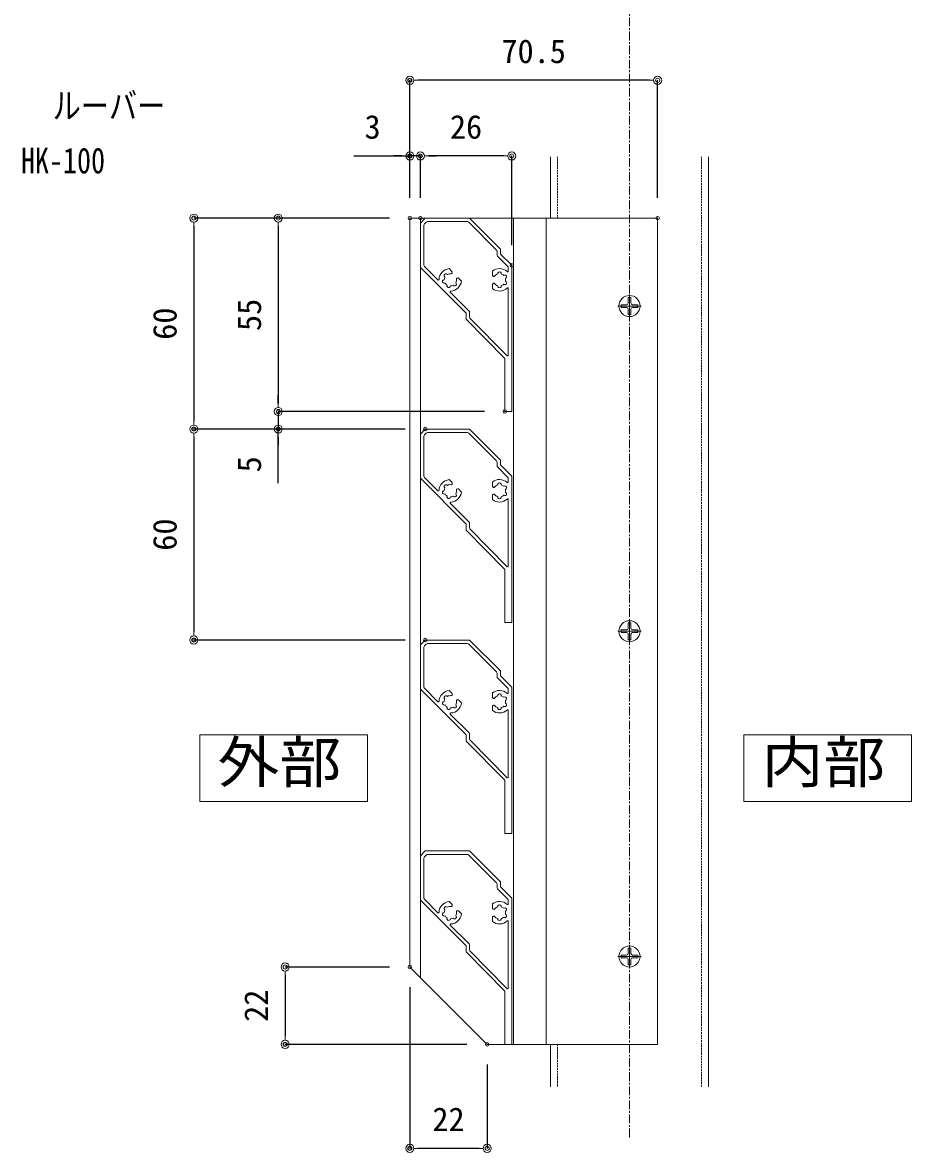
# Model space of a CAD drawing. Units: millimetres, scale not verified. Extents: x -1682 to 1682, y -1188 to 1188.
# Drawn here: x 262 to 767, y 50 to 693 of the extents above; entities that cross this region are included whole.
import ezdxf
from ezdxf.enums import TextEntityAlignment as Align

# ---------------------------------------------------------------- set-up
doc = ezdxf.new("R2010")
doc.units = ezdxf.units.MM
doc.header["$LTSCALE"] = 4
doc.header["$PDMODE"] = 32
doc.header["$PDSIZE"] = 2
doc.linetypes.add('USER1', pattern=[2, 1.25, -0.25, 0.25, -0.25])
doc.linetypes.add('USER3', pattern=[0.375, 0.25, -0.125])
for name, color, linetype, lineweight in [('0-0_0', 7, 'Continuous', 18), ('0-1_DEFPOINTS', 7, 'Continuous', 18), ('0-6_6ﾊｯﾁﾝｸﾞ', 4, 'Continuous', 18), ('0-8_3中心線', 2, 'USER1', 18), ('0-C_P4-12', 7, 'Continuous', 18), ('0-D_4アルミ', 6, 'Continuous', 18), ('0-F_HACH', 7, 'Continuous', 18), ('1-0_2躯体隠れ', 6, 'USER3', 18)]:
    doc.layers.add(name, color=color, linetype=linetype, lineweight=lineweight)
doc.layers.add('0-A_1手摺寸法', color=7, linetype='Continuous')
doc.styles.add('ＭＳ ゴシック', font='')
doc.styles.get('ＭＳ ゴシック').set_extended_font_data('MS Gothic')

# ---------------------------------------------------------------- blocks, each defined once
blk = doc.blocks.new('_ORIGIN2')
at = {"layer": '0-0_0'}
blk.add_line((-0.5, 0), (-1, 0), dxfattribs=at)
for radius in [0.5, 0.25]:
    blk.add_circle((0, 0), radius, dxfattribs=at)
blk = doc.blocks.new('D8')
at = {"layer": '0-1_DEFPOINTS'}
for p in [(524.39, 4197.487), (449.502, 4087.487), (578.39, 4087.487)]:
    blk.add_point(p, dxfattribs=at)
at = {"layer": '0-A_1手摺寸法'}
for p, q in [((512.89, 4197.487), (449.502, 4197.487)), ((449.502, 4192.887), (449.502, 4092.087)), ((566.89, 4087.487), (449.502, 4087.487))]:
    blk.add_line(p, q, dxfattribs=at)
at = {"layer": '0-A_1手摺寸法', "xscale": 4.6, "yscale": 4.6}
for p, rotation in [((449.502, 4197.487), 90), ((449.502, 4087.487), 270)]:
    blk.add_blockref('_ORIGIN2', p, dxfattribs=dict(at, rotation=rotation))
at = {"layer": '0-A_1手摺寸法', "style": 'ＭＳ ゴシック'}
blk.add_text('55', height=13.49, rotation=90, dxfattribs=at).set_placement((443.752, 4133.287), align=Align.BOTTOM_LEFT)
blk = doc.blocks.new('D9')
at = {"layer": '0-1_DEFPOINTS'}
for p in [(578.39, 4087.487), (449.502, 4077.487), (533.19, 4077.487)]:
    blk.add_point(p, dxfattribs=at)
at = {"layer": '0-A_1手摺寸法'}
for p, q in [((449.502, 4092.087), (449.502, 4096.687)), ((566.89, 4087.487), (449.502, 4087.487)), ((449.502, 4087.487), (449.502, 4077.487)), ((449.502, 4087.487), (449.502, 4077.487)), ((521.69, 4077.487), (449.502, 4077.487)), ((449.502, 4046.812), (449.502, 4077.487)), ((449.502, 4072.887), (449.502, 4068.287))]:
    blk.add_line(p, q, dxfattribs=at)
at = {"layer": '0-A_1手摺寸法', "xscale": 4.6, "yscale": 4.6}
for p, rotation in [((449.502, 4087.487), 270), ((449.502, 4077.487), 90)]:
    blk.add_blockref('_ORIGIN2', p, dxfattribs=dict(at, rotation=rotation))
at = {"layer": '0-A_1手摺寸法', "style": 'ＭＳ ゴシック'}
blk.add_text('5', height=13.49, rotation=90, dxfattribs=at).set_placement((443.752, 4052.868), align=Align.BOTTOM_LEFT)
blk = doc.blocks.new('D10')
at = {"layer": '0-1_DEFPOINTS'}
for p in [(524.39, 4197.487), (401.457, 4077.487), (533.19, 4077.487)]:
    blk.add_point(p, dxfattribs=at)
at = {"layer": '0-A_1手摺寸法'}
for p, q in [((512.89, 4197.487), (401.457, 4197.487)), ((401.457, 4192.887), (401.457, 4082.087)), ((521.69, 4077.487), (401.457, 4077.487))]:
    blk.add_line(p, q, dxfattribs=at)
at = {"layer": '0-A_1手摺寸法', "xscale": 4.6, "yscale": 4.6}
for p, rotation in [((401.457, 4197.487), 90), ((401.457, 4077.487), 270)]:
    blk.add_blockref('_ORIGIN2', p, dxfattribs=dict(at, rotation=rotation))
at = {"layer": '0-A_1手摺寸法', "style": 'ＭＳ ゴシック'}
blk.add_text('60', height=13.49, rotation=90, dxfattribs=at).set_placement((395.707, 4128.287), align=Align.BOTTOM_LEFT)
blk = doc.blocks.new('D11')
at = {"layer": '0-1_DEFPOINTS'}
for p in [(533.19, 4077.487), (401.457, 3957.487), (533.19, 3957.487)]:
    blk.add_point(p, dxfattribs=at)
at = {"layer": '0-A_1手摺寸法'}
for p, q in [((521.69, 4077.487), (401.457, 4077.487)), ((401.457, 4072.887), (401.457, 3962.087)), ((521.69, 3957.487), (401.457, 3957.487))]:
    blk.add_line(p, q, dxfattribs=at)
at = {"layer": '0-A_1手摺寸法', "xscale": 4.6, "yscale": 4.6}
for p, rotation in [((401.457, 4077.487), 90), ((401.457, 3957.487), 270)]:
    blk.add_blockref('_ORIGIN2', p, dxfattribs=dict(at, rotation=rotation))
at = {"layer": '0-A_1手摺寸法', "style": 'ＭＳ ゴシック'}
blk.add_text('60', height=13.49, rotation=90, dxfattribs=at).set_placement((395.707, 4008.287), align=Align.BOTTOM_LEFT)
blk = doc.blocks.new('D12')
at = {"layer": '0-1_DEFPOINTS'}
for p in [(524.39, 3771.487), (453.449, 3727.487), (568.39, 3727.487)]:
    blk.add_point(p, dxfattribs=at)
at = {"layer": '0-A_1手摺寸法'}
for p, q in [((512.89, 3771.487), (453.449, 3771.487)), ((453.449, 3766.887), (453.449, 3732.087)), ((556.89, 3727.487), (453.449, 3727.487))]:
    blk.add_line(p, q, dxfattribs=at)
at = {"layer": '0-A_1手摺寸法', "xscale": 4.6, "yscale": 4.6}
for p, rotation in [((453.449, 3771.487), 90), ((453.449, 3727.487), 270)]:
    blk.add_blockref('_ORIGIN2', p, dxfattribs=dict(at, rotation=rotation))
at = {"layer": '0-A_1手摺寸法', "style": 'ＭＳ ゴシック'}
blk.add_text('22', height=13.49, rotation=90, dxfattribs=at).set_placement((447.699, 3740.287), align=Align.BOTTOM_LEFT)
blk = doc.blocks.new('D13')
at = {"layer": '0-1_DEFPOINTS'}
for p in [(524.39, 3771.487), (568.39, 3727.487), (524.39, 3668.333)]:
    blk.add_point(p, dxfattribs=at)
at = {"layer": '0-A_1手摺寸法'}
for p, q in [((524.39, 3759.987), (524.39, 3668.333)), ((568.39, 3715.987), (568.39, 3668.333)), ((563.79, 3668.333), (528.99, 3668.333))]:
    blk.add_line(p, q, dxfattribs=at)
at = {"layer": '0-A_1手摺寸法', "xscale": 4.6, "yscale": 4.6, "rotation": 180}
blk.add_blockref('_ORIGIN2', (524.39, 3668.333), dxfattribs=at)
at = {"layer": '0-A_1手摺寸法', "xscale": 4.6, "yscale": 4.6}
blk.add_blockref('_ORIGIN2', (568.39, 3668.333), dxfattribs=at)
at = {"layer": '0-A_1手摺寸法', "style": 'ＭＳ ゴシック'}
blk.add_text('22', height=13.49, dxfattribs=at).set_placement((537.19, 3674.083), align=Align.BOTTOM_LEFT)
blk = doc.blocks.new('D14')
at = {"layer": '0-1_DEFPOINTS'}
for p in [(524.39, 4275.877), (524.39, 4197.487), (665.39, 4197.487)]:
    blk.add_point(p, dxfattribs=at)
at = {"layer": '0-A_1手摺寸法'}
for p, q in [((524.39, 4208.987), (524.39, 4275.877)), ((660.79, 4275.877), (528.99, 4275.877)), ((665.39, 4208.987), (665.39, 4275.877))]:
    blk.add_line(p, q, dxfattribs=at)
at = {"layer": '0-A_1手摺寸法', "xscale": 4.6, "yscale": 4.6, "rotation": 180}
blk.add_blockref('_ORIGIN2', (524.39, 4275.877), dxfattribs=at)
at = {"layer": '0-A_1手摺寸法', "xscale": 4.6, "yscale": 4.6}
blk.add_blockref('_ORIGIN2', (665.39, 4275.877), dxfattribs=at)
at = {"layer": '0-A_1手摺寸法', "style": 'ＭＳ ゴシック'}
blk.add_text('70.5', height=13.49, dxfattribs=at).set_placement((576.49, 4281.627), align=Align.BOTTOM_LEFT)
blk = doc.blocks.new('D15')
at = {"layer": '0-1_DEFPOINTS'}
for p in [(530.39, 4232.859), (530.39, 4197.487), (582.39, 4170.658)]:
    blk.add_point(p, dxfattribs=at)
at = {"layer": '0-A_1手摺寸法'}
for p, q in [((530.39, 4208.987), (530.39, 4232.859)), ((577.79, 4232.859), (534.99, 4232.859)), ((582.39, 4182.158), (582.39, 4232.859))]:
    blk.add_line(p, q, dxfattribs=at)
at = {"layer": '0-A_1手摺寸法', "xscale": 4.6, "yscale": 4.6, "rotation": 180}
blk.add_blockref('_ORIGIN2', (530.39, 4232.859), dxfattribs=at)
at = {"layer": '0-A_1手摺寸法', "xscale": 4.6, "yscale": 4.6}
blk.add_blockref('_ORIGIN2', (582.39, 4232.859), dxfattribs=at)
at = {"layer": '0-A_1手摺寸法', "style": 'ＭＳ ゴシック'}
blk.add_text('26', height=13.49, dxfattribs=at).set_placement((547.19, 4238.609), align=Align.BOTTOM_LEFT)
blk = doc.blocks.new('D16')
at = {"layer": '0-1_DEFPOINTS'}
for p in [(524.39, 4232.859), (524.39, 4197.487), (530.39, 4197.487)]:
    blk.add_point(p, dxfattribs=at)
at = {"layer": '0-A_1手摺寸法'}
for p, q in [((492.549, 4232.859), (524.39, 4232.859)), ((519.79, 4232.859), (515.19, 4232.859)), ((524.39, 4208.987), (524.39, 4232.859)), ((530.39, 4232.859), (524.39, 4232.859)), ((530.39, 4232.859), (524.39, 4232.859)), ((530.39, 4208.987), (530.39, 4232.859)), ((534.99, 4232.859), (539.59, 4232.859))]:
    blk.add_line(p, q, dxfattribs=at)
at = {"layer": '0-A_1手摺寸法', "xscale": 4.6, "yscale": 4.6}
blk.add_blockref('_ORIGIN2', (524.39, 4232.859), dxfattribs=at)
at = {"layer": '0-A_1手摺寸法', "xscale": 4.6, "yscale": 4.6, "rotation": 180}
blk.add_blockref('_ORIGIN2', (530.39, 4232.859), dxfattribs=at)
at = {"layer": '0-A_1手摺寸法', "style": 'ＭＳ ゴシック'}
blk.add_text('3', height=13.49, dxfattribs=at).set_placement((498.606, 4238.609), align=Align.BOTTOM_LEFT)
blk = doc.blocks.new('HK-100')
at = {"layer": '0-0_0'}
for p, q in [((-26, 53.6), (-24.6, 55)), ((-24.6, 55), (-12, 55)), ((-12, 55), (-3.2, 46.2)), ((-26, 53.6), (-26, 41)), ((-25, 52.979), (-25, 41.621)), ((-24.854, 53.332), (-24.332, 53.854)), ((-23.979, 54), (-12.621, 54)), ((-12.268, 53.854), (-4.346, 45.932)), ((-4.2, 45.579), (-4.2, 44.579)), ((-3.2, 46.2), (-3.2, 44.786)), ((-4.054, 44.225), (-1, 41.172)), ((-3.2, 44.786), (0, 41.586)), ((-13, 28), (-26, 41)), ((-21.038, 37.453), (-24.854, 41.268)), ((-17.852, 40.631), (-16.984, 39.762)), ((-16.998, 39.324), (-16.932, 39.569)), ((-5.5, 39.948), (-5.5, 38.72)), ((-1, 41.172), (-1, 40.593)), ((0, 41.586), (0, 0)), ((-15.626, 37.952), (-15.381, 38.018)), ((-14.319, 37.098), (-15.188, 37.966)), ((-5.5, 34.952), (-5.5, 36.18)), ((-5.18, 38.42), (-5.4, 38.547)), ((-5.18, 36.48), (-5.4, 36.353)), ((-1, 34.946), (-1, 15.995)), ((-12, 28.207), (-12, 26.885)), ((-2, 0), (0, 0))]:
    blk.add_line(p, q, dxfattribs=at)
blk.add_lwpolyline([(-13, 28), (-13, 26.28), (-2, 15.101), (-2, 0)], dxfattribs=at)
for centre, radius, start, end in [((-24.5, 52.979), 0.5, 135, 180), ((-23.979, 53.5), 0.5, 90, 135), ((-12.621, 53.5), 0.5, 45, 90), ((-4.7, 45.579), 0.5, 0, 45), ((-3.7, 44.579), 0.5, 180, 225), ((-24.5, 41.621), 0.5, 180, 225), ((-17.5, 37.45), 3.2, 96.31781, 177.56845), ((-18.737, 38.687), 0.5, 36.78679, 233.21321), ((-17.5, 37.45), 1.75, 80.88684, 118.57358), ((-17.191, 39.375), 0.2, 260.88684, 345), ((-17.125, 39.621), 0.2, 345, 45), ((-3.5, 37.45), 3.2, 47.43155, 128.68219), ((-5.3, 38.72), 0.2, 180, 240), ((-3.5, 37.45), 1.75, 106.42642, 144.11316), ((-3.5, 39.2), 0.5, 351.78679, 188.21321), ((-3.5, 37.45), 1.75, 46.42642, 73.57358), ((-1.984, 38.325), 0.5, 291.78679, 128.21321), ((-1.2, 39.954), 0.2, 227.43155, 0), ((-19.19, 36.997), 0.5, 96.78679, 293.21321), ((-17.5, 37.45), 1.75, 151.42642, 178.57358), ((-17.5, 37.45), 1.75, 211.42642, 238.57358), ((-17.953, 35.76), 0.5, 156.78679, 353.21321), ((-17.5, 37.45), 1.75, 271.42642, 298.57358), ((-17.5, 37.45), 3.2, 272.43155, 353.68219), ((-16.263, 36.213), 0.5, 216.78679, 53.21321), ((-17.5, 37.45), 1.75, 331.42642, 9.11316), ((-15.575, 37.759), 0.2, 105, 189.11316), ((-15.329, 37.825), 0.2, 45, 105), ((-5.3, 36.18), 0.2, 120, 180), ((-5.08, 38.593), 0.2, 240, 324.11316), ((-5.08, 36.307), 0.2, 35.88684, 120), ((-3.5, 37.45), 1.75, 215.88684, 253.57358), ((-3.5, 35.7), 0.5, 171.78679, 8.21321), ((-3.5, 37.45), 1.75, 286.42642, 313.57358), ((-1.984, 36.575), 0.5, 231.78679, 68.21321), ((-3.5, 37.45), 1.75, 346.42642, 13.57358), ((-17.356, 34.053), 0.2, 92.43155, 225), ((-3.5, 37.45), 3.2, 231.31781, 312.56845), ((-1.2, 34.946), 0.2, 0, 132.56845), ((-12.5, 28.207), 0.5, 0, 45), ((-11.5, 26.885), 0.5, 180, 215.53768)]:
    blk.add_arc(centre, radius, start, end, dxfattribs=at)
at = {"layer": '0-0_0', "color": 4}
for centre, start, end in [((-20.897, 37.594), 225, 357.57254), ((-17.356, 34.053), 92.42746, 225)]:
    blk.add_arc(centre, 0.2, start, end, dxfattribs=at)
at = {"layer": '0-F_HACH'}
for p, q in [((-25, 52.979), (-25, 41.621)), ((-24.332, 53.854), (-24.854, 53.332)), ((-12.621, 54), (-23.979, 54)), ((-4.346, 45.932), (-12.268, 53.854)), ((-4.2, 44.579), (-4.2, 45.579)), ((-1, 41.172), (-4.054, 44.225)), ((-24.854, 41.268), (-21.038, 37.453)), ((-1, 39.954), (-1, 41.172)), ((-17.497, 33.912), (-12.146, 28.561)), ((-12, 28.207), (-12, 26.885)), ((-11.907, 26.594), (-1.319, 15.834))]:
    blk.add_line(p, q, dxfattribs=at)
at = {"layer": '0-F_HACH', "color": 5}
blk.add_line((-15.105, 37.874), (-15.101, 37.879), dxfattribs=at)
at = {"layer": '0-F_HACH'}
for centre, radius, start, end in [((-24.5, 52.979), 0.5, 135, 180), ((-23.979, 53.5), 0.5, 90, 135), ((-12.621, 53.5), 0.5, 45, 90), ((-4.7, 45.579), 0.5, 0, 45), ((-3.7, 44.579), 0.5, 180, 225), ((-24.5, 41.621), 0.5, 180, 225), ((-12.5, 28.207), 0.5, 0, 45), ((-1.2, 15.995), 0.2, 215.53768, 0)]:
    blk.add_arc(centre, radius, start, end, dxfattribs=at)

msp = doc.modelspace()

# ---------------------------------------------------------------- linework, layer by layer
at = {"layer": '0-6_6ﾊｯﾁﾝｸﾞ'}
for p, q in [((606.224, 536.2), (606.224, 533.142)), ((606.224, 536.2), (607.724, 536.2)), ((606.974, 524.792), (606.974, 537.992)), ((607.724, 536.2), (607.724, 533.142)), ((613.574, 531.392), (600.374, 531.392)), ((605.224, 532.142), (602.166, 532.142)), ((602.166, 530.642), (602.166, 532.142)), ((605.224, 530.642), (602.166, 530.642)), ((606.224, 526.584), (606.224, 529.642)), ((607.724, 526.584), (607.724, 529.642)), ((608.724, 532.142), (611.782, 532.142)), ((608.724, 530.642), (611.782, 530.642)), ((611.782, 530.642), (611.782, 532.142)), ((606.224, 526.584), (607.724, 526.584)), ((605.224, 347.142), (602.166, 347.142)), ((602.166, 347.142), (602.166, 345.642)), ((606.224, 351.2), (606.224, 348.142)), ((606.224, 351.2), (607.724, 351.2)), ((606.974, 352.992), (606.974, 339.792)), ((607.724, 351.2), (607.724, 348.142)), ((608.724, 347.142), (611.782, 347.142)), ((611.782, 347.142), (611.782, 345.642)), ((613.574, 346.392), (600.374, 346.392)), ((605.224, 345.642), (602.166, 345.642)), ((606.224, 341.584), (606.224, 344.642)), ((606.224, 341.584), (607.724, 341.584)), ((607.724, 341.584), (607.724, 344.642)), ((608.724, 345.642), (611.782, 345.642)), ((606.974, 167.992), (606.974, 154.792)), ((613.574, 161.392), (600.374, 161.392)), ((605.224, 162.142), (602.166, 162.142)), ((602.166, 162.142), (602.166, 160.642)), ((606.224, 166.2), (606.224, 163.142)), ((606.224, 166.2), (607.724, 166.2)), ((607.724, 166.2), (607.724, 163.142)), ((608.724, 162.142), (611.782, 162.142)), ((611.782, 162.142), (611.782, 160.642)), ((605.224, 160.642), (602.166, 160.642)), ((606.224, 156.584), (606.224, 159.642)), ((606.224, 156.584), (607.724, 156.584)), ((607.724, 156.584), (607.724, 159.642)), ((608.724, 160.642), (611.782, 160.642))]:
    msp.add_line(p, q, dxfattribs=at)
for centre in [(606.974, 531.392), (606.974, 346.392), (606.974, 161.392)]:
    msp.add_circle(centre, 6, dxfattribs=at)
for centre, start, end in [((605.224, 533.142), 270, 0), ((605.224, 529.642), 0, 90), ((608.724, 533.142), 180, 270), ((608.724, 529.642), 90, 180), ((605.224, 348.142), 270, 0), ((608.724, 348.142), 180, 270), ((605.224, 344.642), 0, 90), ((608.724, 344.642), 90, 180), ((605.224, 163.142), 270, 0), ((608.724, 163.142), 180, 270), ((605.224, 159.642), 0, 90), ((608.724, 159.642), 90, 180)]:
    msp.add_arc(centre, 1, start, end, dxfattribs=at)
at = {"layer": '0-8_3中心線'}
msp.add_line((606.974, 58.509), (606.974, 867.332), dxfattribs=at)
at = {"layer": '0-C_P4-12'}
for p, q in [((362.507, 287.538), (362.507, 249.527)), ((672.045, 287.538), (672.045, 249.527))]:
    msp.add_line(p, q, dxfattribs=at)
for points in [[(362.507, 249.527), (457.833, 249.527), (457.833, 287.538), (362.507, 287.538)], [(672.045, 249.528), (767.371, 249.528), (767.371, 287.538), (672.045, 287.538)]]:
    msp.add_lwpolyline(points, dxfattribs=at)
at = {"layer": '0-D_4アルミ'}
for p, q in [((561.974, 616.352), (561.974, 581.392)), ((651.974, 616.352), (651.974, 87.273)), ((481.974, 155.392), (481.974, 581.392)), ((622.974, 581.392), (481.974, 581.392)), ((487.974, 149.392), (487.974, 581.392)), ((540.974, 111.392), (540.974, 581.392)), ((559.474, 111.392), (559.474, 581.392)), ((622.974, 111.392), (622.974, 581.392)), ((481.974, 155.392), (525.974, 111.392)), ((622.974, 111.392), (525.974, 111.392)), ((561.974, 111.392), (561.974, 87.273))]:
    msp.add_line(p, q, dxfattribs=at)
at = {"layer": '1-0_2躯体隠れ'}
for p, q in [((565.974, 616.352), (565.974, 581.392)), ((647.974, 616.352), (647.974, 87.273)), ((565.974, 111.392), (565.974, 87.273))]:
    msp.add_line(p, q, dxfattribs=at)

# ---------------------------------------------------------------- block references
at = {"layer": '0-0_0', "xscale": 2, "yscale": 2}
for p in [(539.974, 471.392), (539.974, 351.392), (539.974, 231.392), (539.974, 111.392)]:
    msp.add_blockref('HK-100', p, dxfattribs=at)
at = {"layer": '0-A_1手摺寸法'}
for name in ['D14', 'D16', 'D15', 'D10', 'D8', 'D9', 'D11', 'D12', 'D13']:
    msp.add_blockref(name, (-42.416, -3616.095), dxfattribs=at)

# ---------------------------------------------------------------- texts
at = {"layer": '0-0_0', "style": 'ＭＳ ゴシック', "width": 0.8}
for s, p in [('ルーバー', (278.752, 633.561)), ('HK-100', (260.664, 602.44))]:
    msp.add_text(s, height=14.66, dxfattribs=at).set_placement(p, align=Align.BOTTOM_LEFT)
at = {"layer": '0-C_P4-12', "style": 'ＭＳ ゴシック', "width": 1.1}
for s, p in [('外部', (372.566, 253.16)), ('内部', (682.105, 253.16))]:
    msp.add_text(s, height=23.46, dxfattribs=at).set_placement(p, align=Align.BOTTOM_LEFT)

doc.saveas('drawing.dxf')
